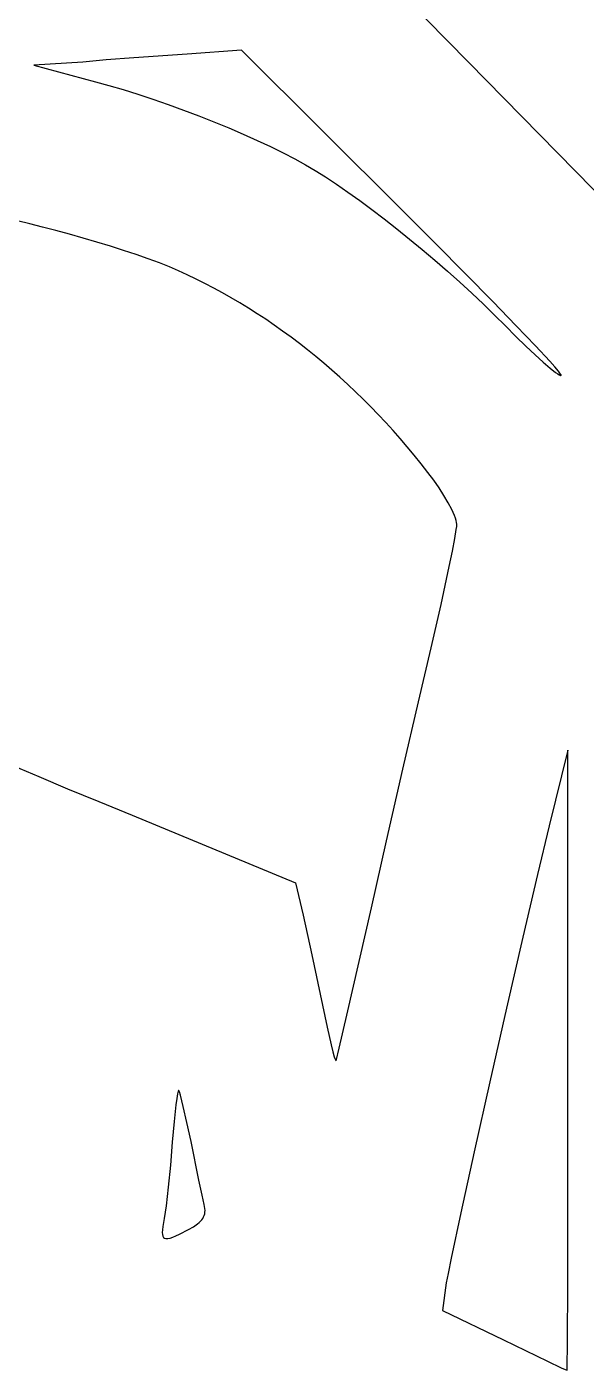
# Model space of a CAD drawing. Extents: x 41 to 5723, y -4869 to 395.
# Drawn here: x 3622 to 4186, y -4068 to -2715 of the extents above; entities that cross this region are included whole.
import ezdxf

# ---------------------------------------------------------------- set-up
doc = ezdxf.new("R2010")
doc.units = 0

msp = doc.modelspace()

# ---------------------------------------------------------------- linework, layer by layer
at = {"layer": 'Layer 1'}
for p, q in [((3924.17275, -2603.94375), (4067.70875, -2750.12575)), ((3730.116837, -2745.909399), (3702.366564, -2748.048804)), ((3783.943, -2742.1887), (3730.116837, -2745.909399)), ((3838.844, -2738.21995), (3783.943, -2742.1887)), ((4001.563, -2900.27695), (3838.844, -2738.21995)), ((3678.771, -2750.1262), (3629.1617, -2753.43349)), ((3629.1617, -2753.43349), (3691.3388, -2769.96999)), ((3702.366564, -2748.048804), (3678.771, -2750.1262)), ((4067.70875, -2750.12575), (4211.24475, -2896.30775)), ((3691.3388, -2769.96999), (3705.069389, -2773.697954)), ((3705.069389, -2773.697954), (3719.390055, -2777.903602)), ((3719.390055, -2777.903602), (3734.177744, -2782.53752)), ((3734.177744, -2782.53752), (3749.309402, -2787.55029)), ((3749.309402, -2787.55029), (3764.661972, -2792.892498)), ((3764.661972, -2792.892498), (3780.112401, -2798.514727)), ((3780.112401, -2798.514727), (3795.537632, -2804.367563)), ((3795.537632, -2804.367563), (3810.814613, -2810.40159)), ((3810.814613, -2810.40159), (3825.820286, -2816.567392)), ((3825.820286, -2816.567392), (3840.431598, -2822.815552)), ((3840.431598, -2822.815552), (3854.525493, -2829.096657)), ((3854.525493, -2829.096657), (3867.978917, -2835.36129)), ((3867.978917, -2835.36129), (3880.668815, -2841.560035)), ((3880.668815, -2841.560035), (3892.472131, -2847.643477)), ((3892.472131, -2847.643477), (3903.265811, -2853.562201)), ((3903.265811, -2853.562201), (3912.9268, -2859.26679)), ((3912.9268, -2859.26679), (3923.401778, -2865.845358)), ((3923.401778, -2865.845358), (3934.43583, -2873.13803)), ((3934.43583, -2873.13803), (3945.952411, -2881.083764)), ((3945.952411, -2881.083764), (3957.874975, -2889.621518)), ((3957.874975, -2889.621518), (3970.126977, -2898.69025)), ((3970.126977, -2898.69025), (3982.63187, -2908.228917)), ((3982.63187, -2908.228917), (3995.31311, -2918.176478)), ((4001.5627, -2900.27719), (4001.563, -2900.27695)), ((4034.321538, -2932.939419), (4001.5627, -2900.27719)), ((3625.225905, -2913.138611), (3612.887333, -2910.272027)), ((3638.181688, -2916.329788), (3625.225905, -2913.138611)), ((3651.59287, -2919.801956), (3638.181688, -2916.329788)), ((3665.297637, -2923.511512), (3651.59287, -2919.801956)), ((3995.31311, -2918.176478), (4008.09415, -2928.47189)), ((3679.134179, -2927.414856), (3665.297637, -2923.511512)), ((3692.940682, -2931.468385), (3679.134179, -2927.414856)), ((3706.555334, -2935.628498), (3692.940682, -2931.468385)), ((3719.816323, -2939.851592), (3706.555334, -2935.628498)), ((4008.09415, -2928.47189), (4020.898445, -2939.054112)), ((4064.70071, -2963.508718), (4034.321538, -2932.939419)), ((3732.561837, -2944.094066), (3719.816323, -2939.851592)), ((3744.630062, -2948.312319), (3732.561837, -2944.094066)), ((3755.859187, -2952.462747), (3744.630062, -2948.312319)), ((4020.898445, -2939.054112), (4033.649448, -2949.862101)), ((3766.0874, -2956.50175), (3755.859187, -2952.462747)), ((3775.068843, -2960.380957), (3766.0874, -2956.50175)), ((3784.027761, -2964.451525), (3775.068843, -2960.380957)), ((4033.649448, -2949.862101), (4046.270615, -2960.834815)), ((4046.270615, -2960.834815), (4058.6854, -2971.911212)), ((3792.961004, -2968.711033), (3784.027761, -2964.451525)), ((3801.865424, -2973.157057), (3792.961004, -2968.711033)), ((3810.73787, -2977.787177), (3801.865424, -2973.157057)), ((4058.6854, -2971.911212), (4070.817256, -2983.03025)), ((4092.05684, -2991.318465), (4064.70071, -2963.508718)), ((3819.575195, -2982.59897), (3810.73787, -2977.787177)), ((3828.374249, -2987.590013), (3819.575195, -2982.59897)), ((3837.131883, -2992.757884), (3828.374249, -2987.590013)), ((4070.817256, -2983.03025), (4082.589639, -2994.130887)), ((3845.844947, -2998.100162), (3837.131883, -2992.757884)), ((3854.510294, -3003.614425), (3845.844947, -2998.100162)), ((3863.124773, -3009.298249), (3854.510294, -3003.614425)), ((4082.589639, -2994.130887), (4093.926002, -3005.152081)), ((4115.746551, -3015.702039), (4092.05684, -2991.318465)), ((3871.685235, -3015.149213), (3863.124773, -3009.298249)), ((3880.188532, -3021.164895), (3871.685235, -3015.149213)), ((4093.926002, -3005.152081), (4104.7498, -3016.03279)), ((4104.7498, -3016.03279), (4115.440372, -3026.60192)), ((4135.126469, -3035.992819), (4115.746551, -3015.702039)), ((3888.631514, -3027.342872), (3880.188532, -3021.164895)), ((3897.011032, -3033.680723), (3888.631514, -3027.342872)), ((4115.440372, -3026.60192), (4125.534077, -3036.341635)), ((3905.323937, -3040.176025), (3897.011032, -3033.680723)), ((3913.567081, -3046.826356), (3905.323937, -3040.176025)), ((4125.534077, -3036.341635), (4134.806121, -3045.04265)), ((4149.553217, -3051.524185), (4135.126469, -3035.992819)), ((3921.737313, -3053.629294), (3913.567081, -3046.826356)), ((3929.831485, -3060.582417), (3921.737313, -3053.629294)), ((4134.806121, -3045.04265), (4143.031713, -3052.495678)), ((4143.031713, -3052.495678), (4149.986059, -3058.491432)), ((4154.708097, -3057.296769), (4149.553217, -3051.524185)), ((4158.383419, -3061.629516), (4154.708097, -3057.296769)), ((3937.846448, -3067.683303), (3929.831485, -3060.582417)), ((3945.779052, -3074.929529), (3937.846448, -3067.683303)), ((4149.986059, -3058.491432), (4155.444367, -3062.820626)), ((4155.444367, -3062.820626), (4157.542259, -3064.294861)), ((4157.542259, -3064.294861), (4159.181845, -3065.273974)), ((4160.498761, -3064.439099), (4158.383419, -3061.629516)), ((4159.181845, -3065.273974), (4160.335025, -3065.731804)), ((4160.335025, -3065.731804), (4160.720432, -3065.757063)), ((4160.946307, -3065.246664), (4160.498761, -3064.439099)), ((4160.720432, -3065.757063), (4160.9737, -3065.64219)), ((4160.9737, -3065.64219), (4160.946307, -3065.246664)), ((3953.626149, -3082.318673), (3945.779052, -3074.929529)), ((3961.384589, -3089.848314), (3953.626149, -3082.318673)), ((3969.051223, -3097.516028), (3961.384589, -3089.848314)), ((3976.622903, -3105.319395), (3969.051223, -3097.516028)), ((3984.096479, -3113.255991), (3976.622903, -3105.319395)), ((3991.468801, -3121.323394), (3984.096479, -3113.255991)), ((3998.736722, -3129.519183), (3991.468801, -3121.323394)), ((4005.897091, -3137.840935), (3998.736722, -3129.519183)), ((4012.94676, -3146.286229), (4005.897091, -3137.840935)), ((4019.882579, -3154.852641), (4012.94676, -3146.286229)), ((4026.7014, -3163.53775), (4019.882579, -3154.852641)), ((4032.509832, -3171.317634), (4026.7014, -3163.53775)), ((4037.946197, -3179.144029), (4032.509832, -3171.317634)), ((4042.886469, -3186.815395), (4037.946197, -3179.144029)), ((4047.206625, -3194.130194), (4042.886469, -3186.815395)), ((4050.78264, -3200.886887), (4047.206625, -3194.130194)), ((4053.490491, -3206.883937), (4050.78264, -3200.886887)), ((4054.480096, -3209.534614), (4053.490491, -3206.883937)), ((4055.206152, -3211.919804), (4054.480096, -3209.534614)), ((4055.653154, -3214.014313), (4055.206152, -3211.919804)), ((4055.266871, -3220.946232), (4055.668495, -3217.836184)), ((4055.8056, -3215.79295), (4055.653154, -3214.014313)), ((4055.668495, -3217.836184), (4055.8056, -3215.79295)), ((4051.30586, -3242.75615), (4053.7282, -3230.107086)), ((4053.7282, -3230.107086), (4055.266871, -3220.946232)), ((4048.116125, -3258.374062), (4051.30586, -3242.75615)), ((4039.899563, -3296.438983), (4048.116125, -3258.374062)), ((4030.0087, -3340.14695), (4039.899563, -3296.438983)), ((4017.068911, -3394.747898), (4030.0087, -3340.14695)), ((4001.400613, -3462.433562), (4017.068911, -3394.747898)), ((4167.589, -3443.333), (4149.0682, -3519.4007)), ((4167.589, -3756.203), (4167.589, -3443.333)), ((3608.908176, -3458.962109), (3634.447897, -3469.903296)), ((3984.988183, -3534.46017), (4001.400613, -3462.433562)), ((3634.447897, -3469.903296), (3663.343969, -3482.06146)), ((3663.343969, -3482.06146), (3694.891004, -3495.13429)), ((3694.891004, -3495.13429), (3728.38361, -3508.81948)), ((3728.38361, -3508.81948), (3893.08661, -3576.94968)), ((4149.0682, -3519.4007), (4137.226559, -3568.428753)), ((3969.816, -3602.08395), (3984.988183, -3534.46017)), ((4137.226559, -3568.428753), (4122.423858, -3631.703934)), ((3893.08661, -3576.94968), (3901.02411, -3609.36108)), ((3901.02411, -3609.36108), (3909.623066, -3649.461992)), ((3945.011082, -3710.150647), (3969.81571, -3602.08468)), ((3969.81571, -3602.08468), (3969.816, -3602.08395)), ((4122.423858, -3631.703934), (4105.977844, -3703.319655)), ((3909.623066, -3649.461992), (3920.20641, -3699.98078)), ((3920.20641, -3699.98078), (3924.981309, -3722.253319)), ((4105.977844, -3703.319655), (4089.206262, -3777.369325)), ((3937.259613, -3743.378597), (3945.011082, -3710.150647)), ((3924.981309, -3722.253319), (3929.13609, -3740.247042)), ((3929.13609, -3740.247042), (3930.864664, -3747.077367)), ((3930.864664, -3747.077367), (3932.298681, -3752.16361)), ((3934.09701, -3756.20468), (3937.259613, -3743.378597)), ((3932.298681, -3752.16361), (3933.391632, -3755.280978)), ((3933.391632, -3755.280978), (3933.795675, -3756.031087)), ((3933.795675, -3756.031087), (3934.09701, -3756.20468)), ((4167.857627, -3877.249618), (4167.588908, -3756.2026)), ((4167.588908, -3756.2026), (4167.589, -3756.203)), ((3774.788577, -3786.613463), (3774.124535, -3789.389781)), ((3775.080873, -3786.010625), (3774.788577, -3786.613463)), ((3775.3441, -3785.9688), (3775.080873, -3786.010625)), ((3776.019764, -3787.453198), (3775.3441, -3785.9688)), ((3777.028744, -3790.774692), (3776.019764, -3787.453198)), ((4089.206262, -3777.369325), (4073.426861, -3847.946354)), ((3772.532901, -3800.438205), (3770.693222, -3817.315727)), ((3773.367475, -3794.072959), (3772.532901, -3800.438205)), ((3774.124535, -3789.389781), (3773.367475, -3794.072959)), ((3779.891617, -3802.091812), (3777.028744, -3790.774692)), ((3783.622657, -3818.245852), (3779.891617, -3802.091812)), ((3770.693222, -3817.315727), (3768.72952, -3838.224)), ((3787.9118, -3837.5625), (3783.622657, -3818.245852)), ((3768.72952, -3838.224), (3766.931183, -3861.375045)), ((3795.766649, -3876.505862), (3787.9118, -3837.5625)), ((4073.426861, -3847.946354), (4059.957386, -3909.144153)), ((3766.931183, -3861.375045), (3764.760774, -3883.533887)), ((3798.980927, -3891.605714), (3795.766649, -3876.505862)), ((4167.754274, -3976.468397), (4167.857627, -3877.249618)), ((3764.760774, -3883.533887), (3762.590363, -3902.220061)), ((3801.141, -3901.0625), (3798.980927, -3891.605714)), ((3762.590363, -3902.220061), (3760.79202, -3914.9531)), ((3801.815369, -3905.045463), (3801.141, -3901.0625)), ((3801.562474, -3910.276246), (3801.823117, -3908.617595)), ((3801.905477, -3906.877554), (3801.815369, -3905.045463)), ((3801.823117, -3908.617595), (3801.905477, -3906.877554)), ((4059.957386, -3909.144153), (4050.115583, -3955.056132)), ((3759.401924, -3923.032693), (3759.007245, -3926.269247)), ((3760.79202, -3914.9531), (3759.401924, -3923.032693)), ((3785.266, -3926.1979), (3790.234692, -3923.300145)), ((3790.234692, -3923.300145), (3794.257702, -3920.503161)), ((3794.257702, -3920.503161), (3795.929109, -3919.115812)), ((3795.929109, -3919.115812), (3797.381538, -3917.721681)), ((3797.381538, -3917.721681), (3798.620801, -3916.310109)), ((3798.620801, -3916.310109), (3799.652713, -3914.870437)), ((3799.652713, -3914.870437), (3800.483086, -3913.392009)), ((3800.483086, -3913.392009), (3801.117735, -3911.864165)), ((3801.117735, -3911.864165), (3801.562474, -3910.276246)), ((3759.007245, -3926.269247), (3758.848985, -3928.988392)), ((3758.848985, -3928.988392), (3758.954275, -3931.203694)), ((3758.954275, -3931.203694), (3759.350245, -3932.928717)), ((3759.350245, -3932.928717), (3760.064024, -3934.177027)), ((3760.064024, -3934.177027), (3761.122742, -3934.962187)), ((3761.122742, -3934.962187), (3762.553531, -3935.297764)), ((3762.553531, -3935.297764), (3764.383519, -3935.197322)), ((3764.383519, -3935.197322), (3766.639836, -3934.674425)), ((3766.639836, -3934.674425), (3769.349614, -3933.742639)), ((3769.349614, -3933.742639), (3772.539981, -3932.415529)), ((3772.539981, -3932.415529), (3776.238067, -3930.706659)), ((3776.238067, -3930.706659), (3785.26592, -3926.1979)), ((3785.26592, -3926.1979), (3785.266, -3926.1979)), ((4050.115583, -3955.056132), (4046.966855, -3970.434129)), ((4046.966855, -3970.434129), (4045.2192, -3979.7757)), ((4167.402873, -4043.441028), (4167.754274, -3976.468397)), ((4045.2192, -3979.7757), (4041.25045, -4007.5569)), ((4041.25045, -4007.5569), (4102.76605, -4037.3225)), ((4102.76605, -4037.3225), (4147.249087, -4058.7372)), ((4167.172913, -4061.57944), (4167.402873, -4043.441028)), ((4147.249087, -4058.7372), (4161.181042, -4065.320797)), ((4161.181042, -4065.320797), (4165.201463, -4067.120436)), ((4165.201463, -4067.120436), (4166.92745, -4067.7496)), ((4166.92745, -4067.7496), (4167.05115, -4066.241942)), ((4167.05115, -4066.241942), (4167.172913, -4061.57944))]:
    msp.add_line(p, q, dxfattribs=at)

doc.saveas('drawing.dxf')
